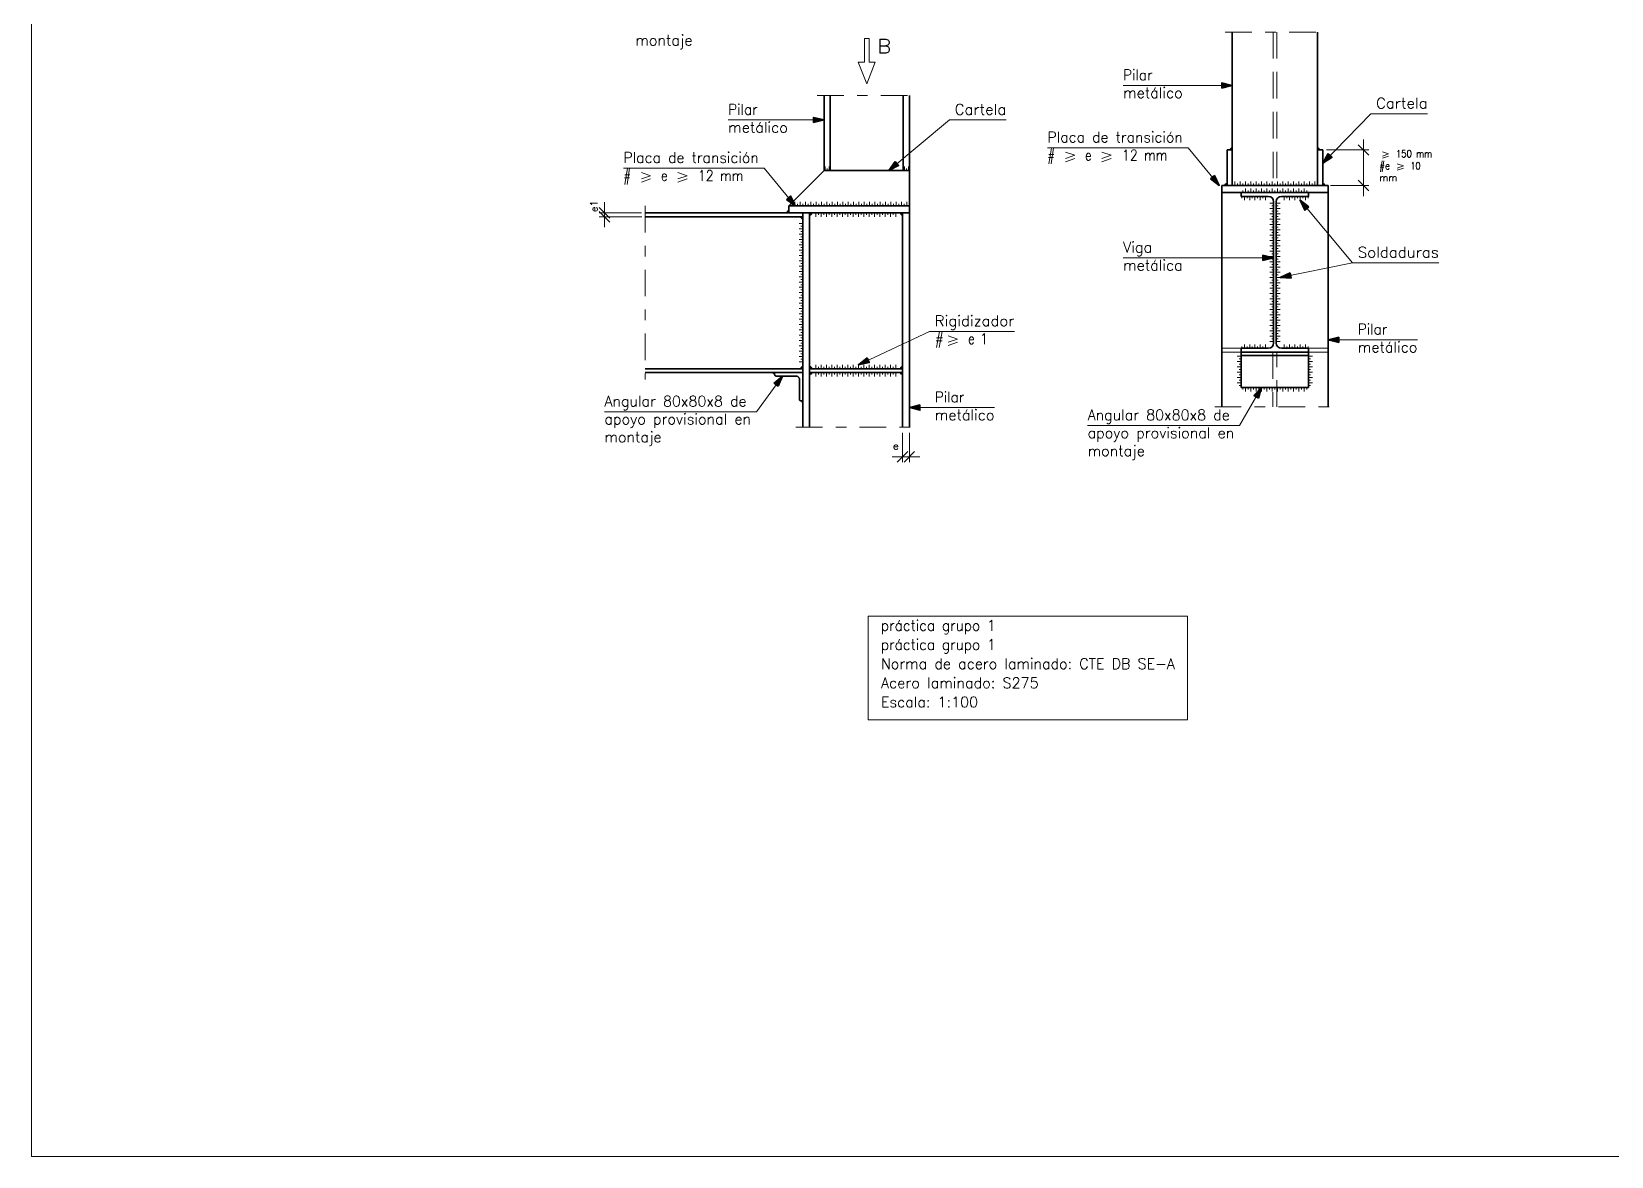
# Model space of a CAD drawing. Header units: millimetres. Extents: x 2 to 172, y 1 to 110.
# Drawn here: x 97.81 to 112.66, y 29.69 to 40.26 of the extents above; entities that cross this region are included whole.
import ezdxf
from ezdxf.enums import TextEntityAlignment as Align

# ---------------------------------------------------------------- set-up
doc = ezdxf.new("R2010")
doc.units = ezdxf.units.MM
doc.linetypes.add('DASHDOT', pattern=[0.5, 0.25, -0.125, 0, -0.125])
doc.linetypes.add('DASHED', pattern=[0.375, 0.25, -0.125])
for name, color, linetype, lineweight in [('0-CYPE0', 1, 'Continuous', 13), ('0-CYPE1', 2, 'Continuous', 18), ('0-CYPE2', 4, 'Continuous', 35), ('FORMATO', 4, 'Continuous', 0), ('TABLAS', 1, 'Continuous', 9)]:
    doc.layers.add(name, color=color, linetype=linetype, lineweight=lineweight)
doc.styles.add('CYPETXT', font='romans__.ttf', dxfattribs={"height": 0.2})

msp = doc.modelspace()

# ---------------------------------------------------------------- hatches: boundary and pattern name
at = {"layer": '0-CYPE1'}
h = msp.add_hatch(color=256, dxfattribs=at)
edge = h.paths.add_edge_path()
edge.add_line((109.092, 39.149), (109.092, 39.17))
edge.add_arc((109.092, 39.149), 0.0211, 90.0045, 180.0046)
edge.add_line((109.071, 39.149), (109.092, 39.149))
h = msp.add_hatch(color=256, dxfattribs=at)
edge = h.paths.add_edge_path()
edge.add_line((109.892, 39.149), (109.913, 39.149))
edge.add_arc((109.892, 39.149), 0.0211, 360, 450)
edge.add_line((109.892, 39.17), (109.892, 39.149))
h = msp.add_hatch(color=256, dxfattribs=at)
edge = h.paths.add_edge_path()
edge.add_line((109.042, 38.816), (109.042, 38.837))
edge.add_arc((109.042, 38.816), 0.0211, 90.0045, 180.0046)
edge.add_line((109.021, 38.816), (109.042, 38.816))
h = msp.add_hatch(color=256, dxfattribs=at)
edge = h.paths.add_edge_path()
edge.add_line((109.942, 38.816), (109.963, 38.816))
edge.add_arc((109.942, 38.816), 0.0211, 360, 450)
edge.add_line((109.942, 38.837), (109.942, 38.816))
h = msp.add_hatch(color=256, dxfattribs=at)
edge = h.paths.add_edge_path()
edge.add_line((104.923, 38.557), (104.923, 38.578))
edge.add_arc((104.923, 38.557), 0.0211, 90, 180)
edge.add_line((104.902, 38.557), (104.923, 38.557))
h = msp.add_hatch(color=256, dxfattribs=at)
edge = h.paths.add_edge_path()
edge.add_line((105.056, 38.522), (105.035, 38.522))
edge.add_arc((105.056, 38.522), 0.0211, 180, 270)
edge.add_line((105.056, 38.5), (105.056, 38.522))
h = msp.add_hatch(color=256, dxfattribs=at)
edge = h.paths.add_edge_path()
edge.add_line((105.119, 38.557), (105.119, 38.536))
edge.add_arc((105.119, 38.557), 0.0211, 270, 360)
edge.add_line((105.141, 38.557), (105.119, 38.557))
h = msp.add_hatch(color=256, dxfattribs=at)
edge = h.paths.add_edge_path()
edge.add_line((105.993, 38.557), (105.972, 38.557))
edge.add_arc((105.993, 38.557), 0.0211, 180, 270)
edge.add_line((105.993, 38.536), (105.993, 38.557))
h = msp.add_hatch(color=256, dxfattribs=at)
edge = h.paths.add_edge_path()
edge.add_line((104.788, 37.057), (104.773, 37.057))
edge.add_arc((104.788, 37.057), 0.0148, 180, 270)
edge.add_line((104.788, 37.042), (104.788, 37.057))
h = msp.add_hatch(color=256, dxfattribs=at)
edge = h.paths.add_edge_path()
edge.add_line((105.056, 37.093), (105.056, 37.114))
edge.add_arc((105.056, 37.093), 0.0211, 90, 180)
edge.add_line((105.035, 37.093), (105.056, 37.093))
h = msp.add_hatch(color=256, dxfattribs=at)
edge = h.paths.add_edge_path()
edge.add_line((105.119, 37.093), (105.141, 37.093))
edge.add_arc((105.119, 37.093), 0.0211, 360, 450)
edge.add_line((105.119, 37.114), (105.119, 37.093))
h = msp.add_hatch(color=256, dxfattribs=at)
edge = h.paths.add_edge_path()
edge.add_line((105.119, 37.057), (105.119, 37.036))
edge.add_arc((105.119, 37.057), 0.0211, 270, 360)
edge.add_line((105.141, 37.057), (105.119, 37.057))
h = msp.add_hatch(color=256, dxfattribs=at)
edge = h.paths.add_edge_path()
edge.add_line((105.993, 37.093), (105.993, 37.114))
edge.add_arc((105.993, 37.093), 0.0211, 90, 180)
edge.add_line((105.972, 37.093), (105.993, 37.093))
h = msp.add_hatch(color=256, dxfattribs=at)
edge = h.paths.add_edge_path()
edge.add_line((105.993, 37.057), (105.972, 37.057))
edge.add_arc((105.993, 37.057), 0.0211, 180, 270)
edge.add_line((105.993, 37.036), (105.993, 37.057))
h = msp.add_hatch(color=256, dxfattribs=at)
edge = h.paths.add_edge_path()
edge.add_line((105.056, 36.789), (105.041, 36.789))
edge.add_arc((105.056, 36.789), 0.0148, 180, 270)
edge.add_line((105.056, 36.774), (105.056, 36.789))
at = {"layer": '0-CYPE2'}
for points in [[(108.992, 39.73), (109.092, 39.755), (108.992, 39.78)], [(105.156, 39.406), (105.256, 39.431), (105.156, 39.456)], [(109.994, 39.116), (109.942, 39.026), (110.03, 39.081)], [(105.923, 39.04), (105.862, 38.957), (105.955, 39.002)], [(108.886, 38.877), (108.969, 38.816), (108.924, 38.909)], [(104.9, 38.685), (104.983, 38.624), (104.938, 38.717)], [(109.812, 38.615), (109.729, 38.676), (109.774, 38.583)], [(109.38, 38.11), (109.48, 38.135), (109.38, 38.16)], [(109.635, 37.994), (109.542, 37.949), (109.645, 37.945)], [(110.092, 37.39), (109.992, 37.365), (110.092, 37.34)], [(105.658, 37.195), (105.578, 37.13), (105.679, 37.15)], [(104.824, 36.928), (104.863, 37.024), (104.784, 36.958)], [(109.339, 36.817), (109.367, 36.916), (109.295, 36.842)], [(106.156, 36.752), (106.056, 36.727), (106.156, 36.702)]]:
    msp.add_hatch(color=256, dxfattribs=at).paths.add_polyline_path(points)

# ---------------------------------------------------------------- linework, layer by layer
at = {"layer": '0-CYPE0', "linetype": 'DASHED'}
for p, q in [((109.476, 40.258), (109.476, 38.816)), ((109.509, 40.258), (109.509, 38.816)), ((109.176, 37.285), (108.992, 37.285)), ((109.809, 37.285), (109.992, 37.285)), ((109.176, 37.249), (108.992, 37.249)), ((109.474, 37.249), (109.474, 36.734)), ((109.511, 36.734), (109.511, 37.249)), ((109.809, 37.249), (109.992, 37.249))]:
    msp.add_line(p, q, dxfattribs=at)
at = {"layer": '0-CYPE1', "linetype": 'DASHDOT'}
for p, q in [((109.026, 40.258), (109.959, 40.258)), ((105.189, 39.662), (106.123, 39.662)), ((103.574, 38.624), (103.574, 36.991)), ((108.926, 36.734), (110.059, 36.734)), ((104.989, 36.542), (106.123, 36.542))]:
    msp.add_line(p, q, dxfattribs=at)
at = {"layer": '0-CYPE1'}
for p, q in [((108.065, 39.755), (108.676, 39.755)), ((108.676, 39.755), (109.092, 39.755)), ((104.353, 39.431), (104.964, 39.431)), ((104.964, 39.431), (105.256, 39.431)), ((106.432, 39.431), (105.862, 38.957)), ((106.432, 39.431), (106.967, 39.431)), ((110.393, 39.489), (109.942, 39.026)), ((110.393, 39.489), (110.927, 39.489)), ((110.326, 39.099), (110.326, 39.249)), ((107.354, 39.17), (108.676, 39.17)), ((107.523, 39.129), (107.61, 39.099)), ((107.523, 39.069), (107.61, 39.099)), ((107.523, 39.039), (107.61, 39.069)), ((107.865, 39.129), (107.952, 39.099)), ((107.865, 39.069), (107.952, 39.099)), ((107.865, 39.039), (107.952, 39.069)), ((108.676, 39.17), (108.969, 38.816)), ((109.071, 39.149), (109.092, 39.149)), ((109.092, 39.149), (109.092, 39.17)), ((109.892, 39.17), (109.892, 39.149)), ((109.892, 39.149), (109.913, 39.149)), ((109.977, 39.149), (110.376, 39.149)), ((110.276, 39.199), (110.376, 39.099)), ((110.326, 38.816), (110.326, 39.149)), ((110.503, 39.132), (110.561, 39.112)), ((110.503, 39.092), (110.561, 39.112)), ((110.503, 39.072), (110.561, 39.092)), ((103.368, 38.978), (104.69, 38.978)), ((103.537, 38.937), (103.624, 38.907)), ((103.879, 38.937), (103.966, 38.907)), ((104.69, 38.978), (104.983, 38.624)), ((105.266, 38.995), (105.266, 38.957)), ((105.285, 38.976), (105.285, 38.957)), ((105.303, 38.995), (105.303, 38.957)), ((106.009, 38.995), (106.009, 38.957)), ((106.028, 38.976), (106.028, 38.957)), ((106.047, 38.995), (106.047, 38.957)), ((110.643, 39.019), (110.701, 38.999)), ((110.643, 38.979), (110.701, 38.999)), ((110.643, 38.959), (110.701, 38.979)), ((103.537, 38.877), (103.624, 38.907)), ((103.537, 38.847), (103.624, 38.877)), ((103.879, 38.877), (103.966, 38.907)), ((103.879, 38.847), (103.966, 38.877)), ((109.021, 38.816), (109.042, 38.816)), ((109.042, 38.816), (109.042, 38.837)), ((109.117, 38.853), (109.117, 38.816)), ((109.142, 38.834), (109.142, 38.816)), ((109.167, 38.853), (109.167, 38.816)), ((109.192, 38.834), (109.192, 38.816)), ((109.192, 38.768), (109.192, 38.749)), ((109.217, 38.853), (109.217, 38.816)), ((109.217, 38.787), (109.217, 38.749)), ((109.242, 38.834), (109.242, 38.816)), ((109.242, 38.768), (109.242, 38.749)), ((109.267, 38.853), (109.267, 38.816)), ((109.267, 38.787), (109.267, 38.749)), ((109.292, 38.834), (109.292, 38.816)), ((109.292, 38.768), (109.292, 38.749)), ((109.317, 38.853), (109.317, 38.816)), ((109.317, 38.787), (109.317, 38.749)), ((109.342, 38.834), (109.342, 38.816)), ((109.342, 38.768), (109.342, 38.749)), ((109.367, 38.853), (109.367, 38.816)), ((109.367, 38.787), (109.367, 38.749)), ((109.392, 38.834), (109.392, 38.816)), ((109.392, 38.768), (109.392, 38.749)), ((109.417, 38.853), (109.417, 38.816)), ((109.417, 38.787), (109.417, 38.749)), ((109.442, 38.834), (109.442, 38.816)), ((109.442, 38.768), (109.442, 38.749)), ((109.467, 38.853), (109.467, 38.816)), ((109.467, 38.787), (109.467, 38.749)), ((109.492, 38.834), (109.492, 38.816)), ((109.492, 38.768), (109.492, 38.749)), ((109.517, 38.853), (109.517, 38.816)), ((109.517, 38.787), (109.517, 38.749)), ((109.542, 38.834), (109.542, 38.816)), ((109.542, 38.768), (109.542, 38.749)), ((109.567, 38.853), (109.567, 38.816)), ((109.567, 38.787), (109.567, 38.749)), ((109.592, 38.834), (109.592, 38.816)), ((109.592, 38.768), (109.592, 38.749)), ((109.617, 38.853), (109.617, 38.816)), ((109.617, 38.787), (109.617, 38.749)), ((109.642, 38.834), (109.642, 38.816)), ((109.642, 38.768), (109.642, 38.749)), ((109.667, 38.853), (109.667, 38.816)), ((109.667, 38.787), (109.667, 38.749)), ((109.692, 38.834), (109.692, 38.816)), ((109.692, 38.768), (109.692, 38.749)), ((109.717, 38.853), (109.717, 38.816)), ((109.717, 38.787), (109.717, 38.749)), ((109.742, 38.834), (109.742, 38.816)), ((109.742, 38.768), (109.742, 38.749)), ((109.767, 38.853), (109.767, 38.816)), ((109.767, 38.787), (109.767, 38.749)), ((109.792, 38.834), (109.792, 38.816)), ((109.792, 38.768), (109.792, 38.749)), ((109.817, 38.853), (109.817, 38.816)), ((109.842, 38.834), (109.842, 38.816)), ((109.867, 38.853), (109.867, 38.816)), ((109.942, 38.837), (109.942, 38.816)), ((109.942, 38.816), (109.963, 38.816)), ((110.016, 38.816), (110.376, 38.816)), ((110.276, 38.866), (110.376, 38.766)), ((110.326, 38.866), (110.326, 38.716)), ((103.19, 38.507), (103.19, 38.657)), ((104.956, 38.643), (104.956, 38.624)), ((104.981, 38.661), (104.981, 38.624)), ((105.006, 38.643), (105.006, 38.624)), ((105.031, 38.661), (105.031, 38.624)), ((105.056, 38.643), (105.056, 38.624)), ((105.081, 38.661), (105.081, 38.624)), ((105.106, 38.643), (105.106, 38.624)), ((105.131, 38.661), (105.131, 38.624)), ((105.156, 38.643), (105.156, 38.624)), ((105.181, 38.661), (105.181, 38.624)), ((105.206, 38.643), (105.206, 38.624)), ((105.231, 38.661), (105.231, 38.624)), ((105.256, 38.643), (105.256, 38.624)), ((105.281, 38.661), (105.281, 38.624)), ((105.306, 38.643), (105.306, 38.624)), ((105.331, 38.661), (105.331, 38.624)), ((105.356, 38.643), (105.356, 38.624)), ((105.381, 38.661), (105.381, 38.624)), ((105.406, 38.643), (105.406, 38.624)), ((105.431, 38.661), (105.431, 38.624)), ((105.456, 38.643), (105.456, 38.624)), ((105.481, 38.661), (105.481, 38.624)), ((105.506, 38.643), (105.506, 38.624)), ((105.531, 38.661), (105.531, 38.624)), ((105.556, 38.643), (105.556, 38.624)), ((105.581, 38.661), (105.581, 38.624)), ((105.606, 38.643), (105.606, 38.624)), ((105.631, 38.661), (105.631, 38.624)), ((105.656, 38.643), (105.656, 38.624)), ((105.681, 38.661), (105.681, 38.624)), ((105.706, 38.643), (105.706, 38.624)), ((105.731, 38.661), (105.731, 38.624)), ((105.756, 38.643), (105.756, 38.624)), ((105.781, 38.661), (105.781, 38.624)), ((105.806, 38.643), (105.806, 38.624)), ((105.831, 38.661), (105.831, 38.624)), ((105.856, 38.643), (105.856, 38.624)), ((105.881, 38.661), (105.881, 38.624)), ((105.906, 38.643), (105.906, 38.624)), ((105.931, 38.661), (105.931, 38.624)), ((105.956, 38.643), (105.956, 38.624)), ((105.981, 38.661), (105.981, 38.624)), ((106.006, 38.643), (106.006, 38.624)), ((106.031, 38.661), (106.031, 38.624)), ((109.18, 38.695), (109.18, 38.713)), ((109.205, 38.676), (109.205, 38.713)), ((109.23, 38.695), (109.23, 38.713)), ((109.255, 38.676), (109.255, 38.713)), ((109.28, 38.695), (109.28, 38.713)), ((109.305, 38.676), (109.305, 38.713)), ((109.33, 38.695), (109.33, 38.713)), ((109.355, 38.676), (109.355, 38.713)), ((109.38, 38.695), (109.38, 38.713)), ((109.405, 38.676), (109.405, 38.713)), ((109.443, 38.649), (109.48, 38.649)), ((109.462, 38.624), (109.48, 38.624)), ((109.542, 38.649), (109.504, 38.649)), ((109.523, 38.624), (109.504, 38.624)), ((109.579, 38.676), (109.579, 38.713)), ((109.604, 38.695), (109.604, 38.713)), ((109.629, 38.676), (109.629, 38.713)), ((109.654, 38.695), (109.654, 38.713)), ((109.679, 38.676), (109.679, 38.713)), ((109.704, 38.695), (109.704, 38.713)), ((109.729, 38.676), (109.729, 38.713)), ((110.221, 38.088), (109.729, 38.676)), ((109.754, 38.695), (109.754, 38.713)), ((109.779, 38.676), (109.779, 38.713)), ((109.804, 38.695), (109.804, 38.713)), ((103.14, 38.607), (103.24, 38.507)), ((103.14, 38.572), (103.24, 38.472)), ((103.539, 38.557), (103.14, 38.557)), ((103.541, 38.522), (103.14, 38.522)), ((103.19, 38.572), (103.19, 38.422)), ((103.19, 38.557), (103.19, 38.522)), ((104.902, 38.557), (104.923, 38.557)), ((104.923, 38.557), (104.923, 38.578)), ((105.056, 38.522), (105.035, 38.522)), ((105.056, 38.5), (105.056, 38.522)), ((105.119, 38.557), (105.119, 38.536)), ((105.141, 38.557), (105.119, 38.557)), ((105.178, 38.52), (105.178, 38.557)), ((105.203, 38.538), (105.203, 38.557)), ((105.228, 38.52), (105.228, 38.557)), ((105.253, 38.538), (105.253, 38.557)), ((105.278, 38.52), (105.278, 38.557)), ((105.303, 38.538), (105.303, 38.557)), ((105.328, 38.52), (105.328, 38.557)), ((105.353, 38.538), (105.353, 38.557)), ((105.378, 38.52), (105.378, 38.557)), ((105.403, 38.538), (105.403, 38.557)), ((105.428, 38.52), (105.428, 38.557)), ((105.453, 38.538), (105.453, 38.557)), ((105.478, 38.52), (105.478, 38.557)), ((105.503, 38.538), (105.503, 38.557)), ((105.528, 38.52), (105.528, 38.557)), ((105.553, 38.538), (105.553, 38.557)), ((105.578, 38.52), (105.578, 38.557)), ((105.603, 38.538), (105.603, 38.557)), ((105.628, 38.52), (105.628, 38.557)), ((105.653, 38.538), (105.653, 38.557)), ((105.678, 38.52), (105.678, 38.557)), ((105.703, 38.538), (105.703, 38.557)), ((105.728, 38.52), (105.728, 38.557)), ((105.753, 38.538), (105.753, 38.557)), ((105.778, 38.52), (105.778, 38.557)), ((105.803, 38.538), (105.803, 38.557)), ((105.828, 38.52), (105.828, 38.557)), ((105.853, 38.538), (105.853, 38.557)), ((105.878, 38.52), (105.878, 38.557)), ((105.903, 38.538), (105.903, 38.557)), ((105.928, 38.52), (105.928, 38.557)), ((105.993, 38.557), (105.972, 38.557)), ((105.993, 38.536), (105.993, 38.557)), ((109.443, 38.599), (109.48, 38.599)), ((109.443, 38.549), (109.48, 38.549)), ((109.443, 38.499), (109.48, 38.499)), ((109.462, 38.574), (109.48, 38.574)), ((109.462, 38.524), (109.48, 38.524)), ((109.462, 38.474), (109.48, 38.474)), ((109.542, 38.599), (109.504, 38.599)), ((109.523, 38.574), (109.504, 38.574)), ((109.542, 38.549), (109.504, 38.549)), ((109.523, 38.524), (109.504, 38.524)), ((109.542, 38.499), (109.504, 38.499)), ((109.523, 38.474), (109.504, 38.474)), ((105.019, 38.458), (105.056, 38.458)), ((105.019, 38.408), (105.056, 38.408)), ((105.019, 38.358), (105.056, 38.358)), ((105.037, 38.433), (105.056, 38.433)), ((105.037, 38.383), (105.056, 38.383)), ((105.037, 38.333), (105.056, 38.333)), ((109.443, 38.449), (109.48, 38.449)), ((109.443, 38.399), (109.48, 38.399)), ((109.443, 38.349), (109.48, 38.349)), ((109.462, 38.424), (109.48, 38.424)), ((109.462, 38.374), (109.48, 38.374)), ((109.462, 38.324), (109.48, 38.324)), ((109.542, 38.449), (109.504, 38.449)), ((109.523, 38.424), (109.504, 38.424)), ((109.542, 38.399), (109.504, 38.399)), ((109.523, 38.374), (109.504, 38.374)), ((109.542, 38.349), (109.504, 38.349)), ((109.523, 38.324), (109.504, 38.324)), ((105.019, 38.308), (105.056, 38.308)), ((105.019, 38.258), (105.056, 38.258)), ((105.019, 38.208), (105.056, 38.208)), ((105.037, 38.283), (105.056, 38.283)), ((105.037, 38.233), (105.056, 38.233)), ((105.037, 38.183), (105.056, 38.183)), ((109.443, 38.299), (109.48, 38.299)), ((109.443, 38.249), (109.48, 38.249)), ((109.443, 38.199), (109.48, 38.199)), ((109.462, 38.274), (109.48, 38.274)), ((109.462, 38.224), (109.48, 38.224)), ((109.462, 38.174), (109.48, 38.174)), ((109.542, 38.299), (109.504, 38.299)), ((109.523, 38.274), (109.504, 38.274)), ((109.542, 38.249), (109.504, 38.249)), ((109.523, 38.224), (109.504, 38.224)), ((109.542, 38.199), (109.504, 38.199)), ((109.523, 38.174), (109.504, 38.174)), ((105.019, 38.158), (105.056, 38.158)), ((105.019, 38.108), (105.056, 38.108)), ((105.019, 38.058), (105.056, 38.058)), ((105.037, 38.133), (105.056, 38.133)), ((105.037, 38.083), (105.056, 38.083)), ((105.037, 38.033), (105.056, 38.033)), ((108.065, 38.135), (108.676, 38.135)), ((108.676, 38.135), (109.48, 38.135)), ((109.443, 38.149), (109.48, 38.149)), ((109.443, 38.099), (109.48, 38.099)), ((109.443, 38.049), (109.48, 38.049)), ((109.462, 38.124), (109.48, 38.124)), ((109.462, 38.074), (109.48, 38.074)), ((109.462, 38.024), (109.48, 38.024)), ((109.542, 38.149), (109.504, 38.149)), ((109.523, 38.124), (109.504, 38.124)), ((109.542, 38.099), (109.504, 38.099)), ((109.523, 38.074), (109.504, 38.074)), ((109.542, 38.049), (109.504, 38.049)), ((109.523, 38.024), (109.504, 38.024)), ((109.542, 37.949), (110.221, 38.088)), ((110.221, 38.088), (111.033, 38.088)), ((105.019, 38.008), (105.056, 38.008)), ((105.019, 37.958), (105.056, 37.958)), ((105.019, 37.908), (105.056, 37.908)), ((105.037, 37.983), (105.056, 37.983)), ((105.037, 37.933), (105.056, 37.933)), ((105.037, 37.883), (105.056, 37.883)), ((109.443, 37.999), (109.48, 37.999)), ((109.443, 37.949), (109.48, 37.949)), ((109.443, 37.899), (109.48, 37.899)), ((109.462, 37.974), (109.48, 37.974)), ((109.462, 37.924), (109.48, 37.924)), ((109.462, 37.874), (109.48, 37.874)), ((109.542, 37.999), (109.504, 37.999)), ((109.523, 37.974), (109.504, 37.974)), ((109.542, 37.949), (109.504, 37.949)), ((109.523, 37.924), (109.504, 37.924)), ((109.542, 37.899), (109.504, 37.899)), ((109.523, 37.874), (109.504, 37.874)), ((105.019, 37.858), (105.056, 37.858)), ((105.019, 37.808), (105.056, 37.808)), ((105.019, 37.758), (105.056, 37.758)), ((105.037, 37.833), (105.056, 37.833)), ((105.037, 37.783), (105.056, 37.783)), ((105.037, 37.733), (105.056, 37.733)), ((109.443, 37.849), (109.48, 37.849)), ((109.443, 37.799), (109.48, 37.799)), ((109.443, 37.749), (109.48, 37.749)), ((109.462, 37.824), (109.48, 37.824)), ((109.462, 37.774), (109.48, 37.774)), ((109.462, 37.724), (109.48, 37.724)), ((109.542, 37.849), (109.504, 37.849)), ((109.523, 37.824), (109.504, 37.824)), ((109.542, 37.799), (109.504, 37.799)), ((109.523, 37.774), (109.504, 37.774)), ((109.542, 37.749), (109.504, 37.749)), ((109.523, 37.724), (109.504, 37.724)), ((105.019, 37.708), (105.056, 37.708)), ((105.019, 37.658), (105.056, 37.658)), ((105.019, 37.608), (105.056, 37.608)), ((105.037, 37.683), (105.056, 37.683)), ((105.037, 37.633), (105.056, 37.633)), ((105.037, 37.583), (105.056, 37.583)), ((109.443, 37.699), (109.48, 37.699)), ((109.443, 37.649), (109.48, 37.649)), ((109.443, 37.599), (109.48, 37.599)), ((109.462, 37.674), (109.48, 37.674)), ((109.462, 37.624), (109.48, 37.624)), ((109.462, 37.574), (109.48, 37.574)), ((109.542, 37.699), (109.504, 37.699)), ((109.523, 37.674), (109.504, 37.674)), ((109.542, 37.649), (109.504, 37.649)), ((109.523, 37.624), (109.504, 37.624)), ((109.542, 37.599), (109.504, 37.599)), ((109.523, 37.574), (109.504, 37.574)), ((105.019, 37.558), (105.056, 37.558)), ((105.019, 37.508), (105.056, 37.508)), ((105.019, 37.458), (105.056, 37.458)), ((105.037, 37.533), (105.056, 37.533)), ((105.037, 37.483), (105.056, 37.483)), ((105.037, 37.433), (105.056, 37.433)), ((105.578, 37.13), (106.245, 37.443)), ((106.245, 37.443), (107.043, 37.443)), ((109.443, 37.549), (109.48, 37.549)), ((109.443, 37.499), (109.48, 37.499)), ((109.443, 37.449), (109.48, 37.449)), ((109.462, 37.524), (109.48, 37.524)), ((109.462, 37.474), (109.48, 37.474)), ((109.462, 37.424), (109.48, 37.424)), ((109.542, 37.549), (109.504, 37.549)), ((109.523, 37.524), (109.504, 37.524)), ((109.542, 37.499), (109.504, 37.499)), ((109.523, 37.474), (109.504, 37.474)), ((109.542, 37.449), (109.504, 37.449)), ((109.523, 37.424), (109.504, 37.424)), ((105.019, 37.408), (105.056, 37.408)), ((105.019, 37.358), (105.056, 37.358)), ((105.019, 37.308), (105.056, 37.308)), ((105.037, 37.383), (105.056, 37.383)), ((105.037, 37.333), (105.056, 37.333)), ((105.037, 37.283), (105.056, 37.283)), ((106.422, 37.402), (106.509, 37.372)), ((106.422, 37.342), (106.509, 37.372)), ((106.422, 37.312), (106.509, 37.342)), ((109.18, 37.303), (109.18, 37.285)), ((109.205, 37.322), (109.205, 37.285)), ((109.23, 37.303), (109.23, 37.285)), ((109.255, 37.322), (109.255, 37.285)), ((109.28, 37.303), (109.28, 37.285)), ((109.305, 37.322), (109.305, 37.285)), ((109.33, 37.303), (109.33, 37.285)), ((109.355, 37.322), (109.355, 37.285)), ((109.38, 37.303), (109.38, 37.285)), ((109.405, 37.322), (109.405, 37.285)), ((109.443, 37.399), (109.48, 37.399)), ((109.443, 37.349), (109.48, 37.349)), ((109.462, 37.374), (109.48, 37.374)), ((109.542, 37.399), (109.504, 37.399)), ((109.523, 37.374), (109.504, 37.374)), ((109.542, 37.349), (109.504, 37.349)), ((109.579, 37.322), (109.579, 37.285)), ((109.604, 37.303), (109.604, 37.285)), ((109.629, 37.322), (109.629, 37.285)), ((109.654, 37.303), (109.654, 37.285)), ((109.679, 37.322), (109.679, 37.285)), ((109.704, 37.303), (109.704, 37.285)), ((109.729, 37.322), (109.729, 37.285)), ((109.754, 37.303), (109.754, 37.285)), ((109.779, 37.322), (109.779, 37.285)), ((109.804, 37.303), (109.804, 37.285)), ((110.221, 37.365), (109.992, 37.365)), ((110.221, 37.365), (110.832, 37.365)), ((105.019, 37.258), (105.056, 37.258)), ((105.019, 37.208), (105.056, 37.208)), ((105.019, 37.158), (105.056, 37.158)), ((105.037, 37.233), (105.056, 37.233)), ((105.037, 37.183), (105.056, 37.183)), ((105.178, 37.13), (105.178, 37.093)), ((105.228, 37.13), (105.228, 37.093)), ((105.278, 37.13), (105.278, 37.093)), ((105.328, 37.13), (105.328, 37.093)), ((105.378, 37.13), (105.378, 37.093)), ((105.428, 37.13), (105.428, 37.093)), ((105.478, 37.13), (105.478, 37.093)), ((105.528, 37.13), (105.528, 37.093)), ((105.578, 37.13), (105.578, 37.093)), ((105.628, 37.13), (105.628, 37.093)), ((105.678, 37.13), (105.678, 37.093)), ((105.728, 37.13), (105.728, 37.093)), ((105.778, 37.13), (105.778, 37.093)), ((105.828, 37.13), (105.828, 37.093)), ((105.878, 37.13), (105.878, 37.093)), ((105.928, 37.13), (105.928, 37.093)), ((109.138, 37.21), (109.176, 37.21)), ((109.138, 37.16), (109.176, 37.16)), ((109.157, 37.185), (109.176, 37.185)), ((109.157, 37.135), (109.176, 37.135)), ((109.846, 37.21), (109.809, 37.21)), ((109.828, 37.185), (109.809, 37.185)), ((109.846, 37.16), (109.809, 37.16)), ((109.828, 37.135), (109.809, 37.135)), ((104.618, 36.688), (104.863, 37.024)), ((104.788, 37.057), (104.773, 37.057)), ((104.788, 37.042), (104.788, 37.057)), ((105.035, 37.093), (105.056, 37.093)), ((105.056, 37.093), (105.056, 37.114)), ((105.119, 37.114), (105.119, 37.093)), ((105.119, 37.093), (105.141, 37.093)), ((105.119, 37.057), (105.119, 37.036)), ((105.141, 37.057), (105.119, 37.057)), ((105.178, 37.02), (105.178, 37.057)), ((105.203, 37.112), (105.203, 37.093)), ((105.203, 37.038), (105.203, 37.057)), ((105.228, 37.02), (105.228, 37.057)), ((105.253, 37.112), (105.253, 37.093)), ((105.253, 37.038), (105.253, 37.057)), ((105.278, 37.02), (105.278, 37.057)), ((105.303, 37.112), (105.303, 37.093)), ((105.303, 37.038), (105.303, 37.057)), ((105.328, 37.02), (105.328, 37.057)), ((105.353, 37.112), (105.353, 37.093)), ((105.353, 37.038), (105.353, 37.057)), ((105.378, 37.02), (105.378, 37.057)), ((105.403, 37.112), (105.403, 37.093)), ((105.403, 37.038), (105.403, 37.057)), ((105.428, 37.02), (105.428, 37.057)), ((105.453, 37.112), (105.453, 37.093)), ((105.453, 37.038), (105.453, 37.057)), ((105.478, 37.02), (105.478, 37.057)), ((105.503, 37.112), (105.503, 37.093)), ((105.503, 37.038), (105.503, 37.057)), ((105.528, 37.02), (105.528, 37.057)), ((105.553, 37.112), (105.553, 37.093)), ((105.553, 37.038), (105.553, 37.057)), ((105.578, 37.02), (105.578, 37.057)), ((105.603, 37.112), (105.603, 37.093)), ((105.603, 37.038), (105.603, 37.057)), ((105.628, 37.02), (105.628, 37.057)), ((105.653, 37.112), (105.653, 37.093)), ((105.653, 37.038), (105.653, 37.057)), ((105.678, 37.02), (105.678, 37.057)), ((105.703, 37.112), (105.703, 37.093)), ((105.703, 37.038), (105.703, 37.057)), ((105.728, 37.02), (105.728, 37.057)), ((105.753, 37.112), (105.753, 37.093)), ((105.753, 37.038), (105.753, 37.057)), ((105.778, 37.02), (105.778, 37.057)), ((105.803, 37.112), (105.803, 37.093)), ((105.803, 37.038), (105.803, 37.057)), ((105.828, 37.02), (105.828, 37.057)), ((105.853, 37.112), (105.853, 37.093)), ((105.853, 37.038), (105.853, 37.057)), ((105.878, 37.02), (105.878, 37.057)), ((105.903, 37.112), (105.903, 37.093)), ((105.903, 37.038), (105.903, 37.057)), ((105.928, 37.02), (105.928, 37.057)), ((105.972, 37.093), (105.993, 37.093)), ((105.993, 37.057), (105.972, 37.057)), ((105.993, 37.093), (105.993, 37.114)), ((105.993, 37.036), (105.993, 37.057)), ((109.138, 37.11), (109.176, 37.11)), ((109.138, 37.06), (109.176, 37.06)), ((109.138, 37.01), (109.176, 37.01)), ((109.157, 37.085), (109.176, 37.085)), ((109.157, 37.035), (109.176, 37.035)), ((109.157, 36.985), (109.176, 36.985)), ((109.846, 37.11), (109.809, 37.11)), ((109.828, 37.085), (109.809, 37.085)), ((109.846, 37.06), (109.809, 37.06)), ((109.828, 37.035), (109.809, 37.035)), ((109.846, 37.01), (109.809, 37.01)), ((109.828, 36.985), (109.809, 36.985)), ((109.138, 36.96), (109.176, 36.96)), ((109.157, 36.935), (109.176, 36.935)), ((109.16, 36.559), (109.367, 36.916)), ((109.192, 36.897), (109.192, 36.916)), ((109.217, 36.878), (109.217, 36.916)), ((109.242, 36.897), (109.242, 36.916)), ((109.267, 36.878), (109.267, 36.916)), ((109.292, 36.897), (109.292, 36.916)), ((109.317, 36.878), (109.317, 36.916)), ((109.342, 36.897), (109.342, 36.916)), ((109.367, 36.878), (109.367, 36.916)), ((109.392, 36.897), (109.392, 36.916)), ((109.417, 36.878), (109.417, 36.916)), ((109.442, 36.897), (109.442, 36.916)), ((109.467, 36.878), (109.467, 36.916)), ((109.492, 36.897), (109.492, 36.916)), ((109.517, 36.878), (109.517, 36.916)), ((109.542, 36.897), (109.542, 36.916)), ((109.567, 36.878), (109.567, 36.916)), ((109.592, 36.897), (109.592, 36.916)), ((109.617, 36.878), (109.617, 36.916)), ((109.642, 36.897), (109.642, 36.916)), ((109.667, 36.878), (109.667, 36.916)), ((109.692, 36.897), (109.692, 36.916)), ((109.717, 36.878), (109.717, 36.916)), ((109.742, 36.897), (109.742, 36.916)), ((109.767, 36.878), (109.767, 36.916)), ((109.792, 36.897), (109.792, 36.916)), ((109.846, 36.96), (109.809, 36.96)), ((109.828, 36.935), (109.809, 36.935)), ((103.19, 36.688), (104.618, 36.688)), ((105.056, 36.789), (105.041, 36.789)), ((105.056, 36.774), (105.056, 36.789)), ((106.056, 36.727), (106.245, 36.727)), ((106.245, 36.727), (106.856, 36.727)), ((107.732, 36.559), (109.16, 36.559)), ((105.993, 36.49), (105.993, 36.216)), ((106.056, 36.49), (106.056, 36.216)), ((106.043, 36.266), (105.893, 36.266)), ((105.943, 36.216), (106.043, 36.316)), ((105.993, 36.266), (106.056, 36.266)), ((106.006, 36.216), (106.106, 36.316)), ((106.006, 36.266), (106.156, 36.266))]:
    msp.add_line(p, q, dxfattribs=at)
msp.add_lwpolyline([(105.633, 40.198), (105.679, 40.198), (105.679, 39.975), (105.736, 39.975), (105.656, 39.77), (105.576, 39.975), (105.633, 39.975), (105.633, 40.198)], close=True, dxfattribs=at)
for centre, radius, start, end in [((109.092, 39.149), 0.0211, 90.0045, 180.0046), ((109.892, 39.149), 0.0211, 360, 90), ((109.042, 38.816), 0.0211, 90.0045, 180.0046), ((109.942, 38.816), 0.0211, 360, 90), ((104.923, 38.557), 0.0211, 90, 180), ((105.056, 38.522), 0.0211, 180, 270), ((105.119, 38.557), 0.0211, 270, 0), ((105.993, 38.557), 0.0211, 180, 270), ((104.788, 37.057), 0.0148, 180, 270), ((105.056, 37.093), 0.0211, 90, 180), ((105.119, 37.093), 0.0211, 360, 90), ((105.119, 37.057), 0.0211, 270, 0), ((105.993, 37.093), 0.0211, 90, 180), ((105.993, 37.057), 0.0211, 180, 270), ((105.056, 36.789), 0.0148, 180, 270)]:
    msp.add_arc(centre, radius, start, end, dxfattribs=at)
for points in [[(104.788, 37.034), (104.791, 37.034), (104.788, 37.044)], [(104.788, 37.028), (104.795, 37.028), (104.788, 37.034), (104.791, 37.034)], [(105.027, 36.789), (105.027, 36.796), (105.033, 36.789), (105.033, 36.791)], [(105.033, 36.789), (105.033, 36.791), (105.043, 36.789)]]:
    msp.add_solid(points, dxfattribs=at)
at = {"layer": '0-CYPE2'}
for p, q in [((109.092, 40.258), (109.092, 38.816)), ((109.892, 40.258), (109.892, 38.816)), ((105.256, 39.662), (105.256, 38.957)), ((105.313, 39.662), (105.313, 38.957)), ((105.999, 39.662), (105.999, 38.957)), ((106.056, 36.542), (106.056, 39.662)), ((109.042, 39.149), (109.092, 39.149)), ((109.042, 39.149), (109.042, 38.816)), ((109.892, 39.149), (109.942, 39.149)), ((109.942, 39.149), (109.942, 38.816)), ((104.923, 38.624), (105.256, 38.957)), ((105.256, 38.957), (106.056, 38.957)), ((108.992, 38.749), (108.992, 38.816)), ((109.992, 38.816), (108.992, 38.816)), ((109.486, 38.816), (109.486, 38.816)), ((109.486, 38.816), (109.486, 38.816)), ((109.992, 38.749), (109.992, 38.816)), ((104.923, 38.557), (104.923, 38.624)), ((106.056, 38.624), (104.923, 38.624)), ((108.992, 38.749), (109.992, 38.749)), ((108.992, 38.749), (108.992, 36.734)), ((109.176, 38.749), (109.176, 38.713)), ((109.176, 38.713), (109.43, 38.713)), ((109.48, 38.663), (109.48, 37.335)), ((109.504, 37.335), (109.504, 38.663)), ((109.992, 38.749), (109.992, 36.734)), ((106.056, 38.557), (103.574, 38.557)), ((103.574, 38.522), (105.056, 38.522)), ((105.056, 36.542), (105.056, 38.557)), ((105.119, 36.542), (105.119, 38.557)), ((105.993, 36.542), (105.993, 38.557)), ((109.43, 37.285), (109.176, 37.285)), ((109.176, 37.285), (109.176, 36.916)), ((109.809, 37.285), (109.554, 37.285)), ((109.809, 37.285), (109.809, 36.916)), ((109.176, 37.249), (109.809, 37.249)), ((109.176, 37.216), (109.809, 37.216)), ((103.574, 37.093), (105.056, 37.093)), ((103.574, 37.057), (105.056, 37.057)), ((105.119, 37.093), (105.993, 37.093)), ((105.119, 37.057), (105.993, 37.057)), ((109.176, 36.916), (109.809, 36.916)), ((109.511, 36.916), (109.511, 36.916))]:
    msp.add_line(p, q, dxfattribs=at)
for points in [[(108.992, 39.73), (109.092, 39.755), (108.992, 39.78)], [(105.156, 39.406), (105.256, 39.431), (105.156, 39.456)], [(109.994, 39.116), (109.942, 39.026), (110.03, 39.081)], [(105.923, 39.04), (105.862, 38.957), (105.955, 39.002)], [(108.886, 38.877), (108.969, 38.816), (108.924, 38.909)], [(104.9, 38.685), (104.983, 38.624), (104.938, 38.717)], [(109.812, 38.615), (109.729, 38.676), (109.774, 38.583)], [(109.38, 38.11), (109.48, 38.135), (109.38, 38.16)], [(109.635, 37.994), (109.542, 37.949), (109.645, 37.945)], [(110.092, 37.39), (109.992, 37.365), (110.092, 37.34)], [(105.658, 37.195), (105.578, 37.13), (105.679, 37.15)], [(104.824, 36.928), (104.863, 37.024), (104.784, 36.958)], [(105.023, 36.991), (105.023, 36.807), (105.023, 36.806), (105.023, 36.804), (105.023, 36.803), (105.024, 36.801), (105.025, 36.8), (105.025, 36.798), (105.026, 36.797), (105.027, 36.796), (105.028, 36.795), (105.029, 36.794), (105.031, 36.793), (105.032, 36.792), (105.033, 36.792), (105.035, 36.791), (105.036, 36.791), (105.038, 36.791), (105.039, 36.791), (105.056, 36.791), (105.056, 37.057), (104.789, 37.057), (104.789, 37.041), (104.79, 37.039), (104.79, 37.037), (104.79, 37.036), (104.791, 37.034), (104.791, 37.033), (104.792, 37.032), (104.793, 37.03), (104.794, 37.029), (104.795, 37.028), (104.796, 37.027), (104.797, 37.026), (104.799, 37.026), (104.8, 37.025), (104.802, 37.024), (104.803, 37.024), (104.805, 37.024), (104.806, 37.024), (104.989, 37.024), (104.993, 37.024), (104.996, 37.023), (104.999, 37.023), (105.002, 37.022), (105.004, 37.02), (105.007, 37.019), (105.01, 37.017), (105.012, 37.015), (105.014, 37.013), (105.016, 37.011), (105.018, 37.008), (105.019, 37.005), (105.021, 37.003), (105.022, 37), (105.022, 36.997), (105.023, 36.994), (105.023, 36.991)], [(109.339, 36.817), (109.367, 36.916), (109.295, 36.842)], [(106.156, 36.752), (106.056, 36.727), (106.156, 36.702)]]:
    msp.add_lwpolyline(points, close=True, dxfattribs=at)
for points in [[(108.992, 39.73), (108.992, 39.78)], [(105.156, 39.406), (105.156, 39.456)], [(109.994, 39.116), (110.03, 39.081)], [(105.923, 39.04), (105.955, 39.002)], [(108.886, 38.877), (108.924, 38.909)], [(104.9, 38.685), (104.938, 38.717)], [(109.554, 38.713), (109.809, 38.713), (109.809, 38.749)], [(109.812, 38.615), (109.774, 38.583)], [(109.38, 38.11), (109.38, 38.16)], [(109.635, 37.994), (109.645, 37.945)], [(110.092, 37.39), (110.092, 37.34)], [(105.658, 37.195), (105.679, 37.15)], [(104.824, 36.928), (104.784, 36.958)], [(109.339, 36.817), (109.295, 36.842)], [(106.156, 36.752), (106.156, 36.702)]]:
    msp.add_lwpolyline(points, dxfattribs=at)
for centre, start, end in [((109.43, 38.663), 0, 90), ((109.554, 38.663), 90, 180), ((109.43, 37.335), 270, 360), ((109.554, 37.335), 180, 270)]:
    msp.add_arc(centre, 0.05, start, end, dxfattribs=at)
at = {"layer": 'FORMATO'}
msp.add_lwpolyline([(97.805, 71.689), (97.805, 29.689), (127.505, 29.689), (127.505, 71.689)], close=True, dxfattribs=at)
at = {"layer": 'TABLAS'}
msp.add_lwpolyline([(105.669, 33.792), (108.672, 33.792), (108.672, 34.767), (105.669, 34.767), (105.669, 33.792)], close=True, dxfattribs=at)

# ---------------------------------------------------------------- texts
at = {"layer": '0-CYPE1', "style": 'CYPETXT'}
for s, height, width, p, p2 in [('montaje', 0.1, 0.875631, (103.481, 40.131), (104.018, 40.131)), ('B', 0.133, 0.838142, (105.752, 40.058), (105.886, 40.058)), ('Pilar ', 0.1, 0.782978, (108.065, 39.805), (108.407, 39.805)), ('metálico', 0.1, 0.878077, (108.065, 39.637), (108.626, 39.637)), ('Pilar ', 0.1, 0.782978, (104.353, 39.481), (104.695, 39.481)), ('Cartela', 0.1, 0.877659, (106.482, 39.481), (106.967, 39.481)), ('Cartela', 0.1, 0.877659, (110.443, 39.539), (110.927, 39.539)), ('metálico', 0.1, 0.878077, (104.353, 39.312), (104.914, 39.312)), ('Placa de transición', 0.1, 0.831787, (107.354, 39.22), (108.626, 39.22)), ('Placa de transición', 0.1, 0.831787, (103.368, 39.028), (104.64, 39.028)), ('# ', 0.1, 0.623446, (107.354, 39.051), (107.48, 39.051)), (' e ', 0.1, 0.581259, (107.654, 39.051), (107.822, 39.051)), (' 12 mm ', 0.1, 0.697626, (107.996, 39.051), (108.542, 39.051)), (' 150 mm ', 0.0667, 0.716744, (110.59, 39.08), (111.01, 39.08)), ('# ', 0.1, 0.623446, (103.368, 38.859), (103.494, 38.859)), (' e ', 0.1, 0.581259, (103.668, 38.859), (103.836, 38.859)), (' 12 mm ', 0.1, 0.697626, (104.01, 38.859), (104.556, 38.859)), ('#e ', 0.0667, 0.726574, (110.474, 38.967), (110.614, 38.967)), (' 10 ', 0.0667, 0.638389, (110.73, 38.967), (110.898, 38.967)), ('mm', 0.0667, 0.878479, (110.474, 38.855), (110.642, 38.855)), ('Viga ', 0.1, 0.831907, (108.065, 38.185), (108.407, 38.185)), ('Soldaduras', 0.1, 0.91623, (110.271, 38.138), (111.033, 38.138)), ('metálica', 0.1, 0.878077, (108.065, 38.016), (108.626, 38.016)), ('Rigidizador', 0.1, 0.90796, (106.295, 37.493), (107.043, 37.493)), ('#', 0.1, 0.831261, (106.295, 37.325), (106.379, 37.325)), (' e 1 ', 0.1, 0.604441, (106.553, 37.325), (106.847, 37.325)), ('Pilar ', 0.1, 0.782978, (110.271, 37.415), (110.613, 37.415)), ('metálico', 0.1, 0.878077, (110.271, 37.246), (110.832, 37.246)), ('Angular 80x80x8 de', 0.1, 0.844047, (103.19, 36.738), (104.526, 36.738)), ('Pilar ', 0.1, 0.782978, (106.295, 36.777), (106.637, 36.777)), ('metálico', 0.1, 0.878077, (106.295, 36.609), (106.856, 36.609)), ('Angular 80x80x8 de', 0.1, 0.844047, (107.732, 36.609), (109.068, 36.609)), ('apoyo provisional en', 0.1, 0.847948, (103.19, 36.57), (104.568, 36.57)), ('apoyo provisional en', 0.1, 0.847948, (107.732, 36.44), (109.11, 36.44)), ('montaje', 0.1, 0.875631, (103.19, 36.401), (103.727, 36.401)), ('e', 0.0667, 0.966349, (105.902, 36.333), (105.958, 36.333)), ('montaje', 0.1, 0.875631, (107.732, 36.271), (108.269, 36.271))]:
    msp.add_text(s, height=height, dxfattribs=dict(at, width=width)).set_placement(p, p2, align=Align.FIT)
at = {"layer": '0-CYPE1', "style": 'CYPETXT', "width": 0.916802}
msp.add_text('e1', height=0.0667, rotation=90, dxfattribs=at).set_placement((103.124, 38.564), (103.124, 38.676), align=Align.FIT)
at = {"layer": 'TABLAS', "style": 'CYPETXT'}
for s, width, p, p2 in [('práctica grupo 1', 0.805356, (105.789, 34.63), (106.867, 34.63)), ('práctica grupo 1', 0.805356, (105.789, 34.45), (106.867, 34.45)), ('Norma de acero laminado: CTE DB SE-A', 0.826868, (105.789, 34.27), (108.552, 34.27)), ('Acero laminado: S275', 0.855617, (105.789, 34.09), (107.272, 34.09)), ('Escala: 1:100', 0.854704, (105.789, 33.91), (106.702, 33.91))]:
    msp.add_text(s, height=0.1, dxfattribs=dict(at, width=width)).set_placement(p, p2, align=Align.FIT)

doc.saveas('drawing.dxf')
